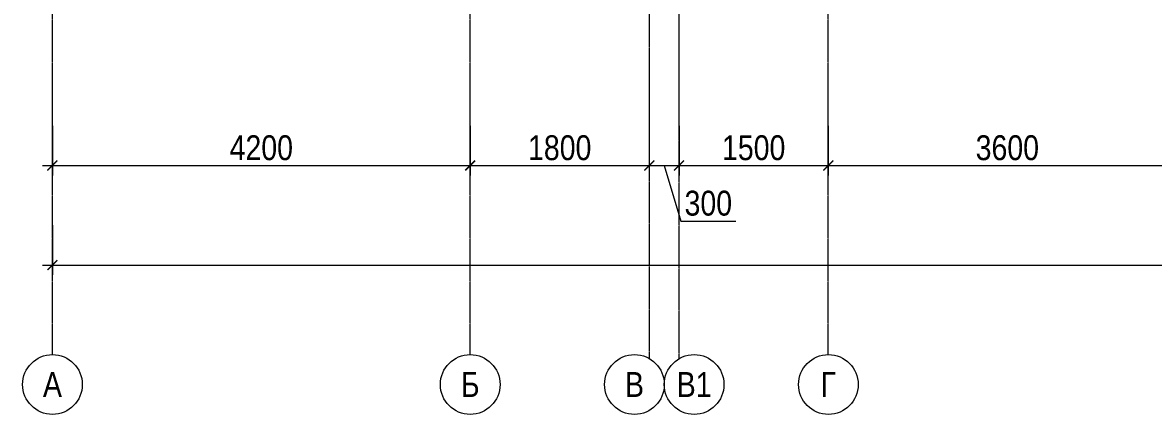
# Model space of a CAD drawing. Header units: millimetres. Extents: x -24360 to 609566, y -391049 to 148426.
# Drawn here: x 193729 to 205097, y -4859 to -924 of the extents above; entities that cross this region are included whole.
import ezdxf
from ezdxf.enums import TextEntityAlignment as Align

# ---------------------------------------------------------------- set-up
doc = ezdxf.new("R2010")
doc.units = ezdxf.units.MM
doc.linetypes.add('CENTER2', pattern=[28.575, 19.05, -3.175, 3.175, -3.175])
doc.layers.get('Defpoints').update_dxf_attribs({"color": 140})
doc.layers.add('АР_Оси_РД_100', color=7, linetype='Continuous', lineweight=0, true_color=0x525252)
doc.layers.add('АР_Оси_РД_размер', color=8, linetype='Continuous', lineweight=0)
doc.styles.add('style1', font='ARIALN.TTF')
doc.styles.add('ккк', font='isocpeur.ttf', dxfattribs={"width": 0.85, "oblique": 15})
doc.dimstyles.new('Dim100_ареал', dxfattribs={"dimscale": 100, "dimtxt": 2.5, "dimasz": 1, "dimexe": 1, "dimexo": 1, "dimgap": 0.5, "dimtad": 1, "dimzin": 12, "dimdsep": 46, "dimtxsty": 'style1', "dimblk": 'ARCHTICK', "dimcen": 1, "dimdle": 1, "dimclrd": 256, "dimclre": 256, "dimaunit": 1, "dimadec": 0, "dimazin": 3, "dimtfac": 1, "dimtmove": 1, "dimatfit": 3, "dimldrblk": 'OPEN30', "dimfxl": 4, "dimfxlon": 1, "dimtolj": 1, "dimtzin": 0, "dimlwd": 9, "dimlwe": 9, "dimarcsym": 0})

# ---------------------------------------------------------------- blocks, each defined once
blk = doc.blocks.new('_ArchTick')
at = {"color": 0, "linetype": 'ByBlock', "const_width": 0.15}
blk.add_lwpolyline([(-0.5, -0.5), (0.5, 0.5)], dxfattribs=at)
blk = doc.blocks.new('*D306')
at = {"layer": 'Defpoints', "color": 0, "lineweight": 15, "transparency": 16777216}
for p in [(194029, -1359), (198229, -1359), (198229, -2359)]:
    blk.add_point(p, dxfattribs=at)
at = {"layer": 'АР_Оси_РД_размер', "lineweight": 9, "transparency": 16777216}
for p, q in [((194029, -1959), (194029, -2459)), ((198229, -1959), (198229, -2459)), ((193929, -2359), (198329, -2359))]:
    blk.add_line(p, q, dxfattribs=at)
at = {"layer": 'АР_Оси_РД_размер', "lineweight": 9, "transparency": 16777216, "xscale": 100, "yscale": 100, "zscale": 100, "rotation": 180}
blk.add_blockref('_ArchTick', (194029, -2359), dxfattribs=at)
at = {"layer": 'АР_Оси_РД_размер', "lineweight": 9, "transparency": 16777216, "xscale": 100, "yscale": 100, "zscale": 100}
blk.add_blockref('_ArchTick', (198229, -2359), dxfattribs=at)
at = {"layer": 'АР_Оси_РД_размер', "color": 0, "transparency": 16777216, "insert": (196129, -2182), "char_height": 250, "attachment_point": 5, "style": 'style1'}
blk.add_mtext('\\A1;4200', dxfattribs=at)
blk = doc.blocks.new('_Open30')
at = {"color": 0, "linetype": 'ByBlock', "lineweight": -2}
for p, q in [((-1, 0.27), (0, 0)), ((0, 0), (-1, -0.27)), ((0, 0), (-1, 0))]:
    blk.add_line(p, q, dxfattribs=at)
blk = doc.blocks.new('A-iden')
at = {"linetype": 'Continuous', "lineweight": 5}
blk.add_circle((0, -4), 3, dxfattribs=at)
at = {"color": 0, "linetype": 'Continuous', "lineweight": 20, "style": 'ккк', "width": 0.85}
blk.add_attdef('ID', text='', height=4, dxfattribs=at).set_placement((0.31, -3.85), align=Align.MIDDLE_CENTER)
blk = doc.blocks.new('*D285')
at = {"layer": 'Defpoints', "color": 0, "lineweight": 15, "transparency": 16777216}
for p in [(198229, -1359), (200029, -1359), (200029, -2359)]:
    blk.add_point(p, dxfattribs=at)
at = {"layer": 'АР_Оси_РД_размер', "lineweight": 9, "transparency": 16777216}
for p, q in [((198229, -1959), (198229, -2459)), ((200029, -1959), (200029, -2459)), ((198129, -2359), (200129, -2359))]:
    blk.add_line(p, q, dxfattribs=at)
at = {"layer": 'АР_Оси_РД_размер', "lineweight": 9, "transparency": 16777216, "xscale": 100, "yscale": 100, "zscale": 100, "rotation": 180}
blk.add_blockref('_ArchTick', (198229, -2359), dxfattribs=at)
at = {"layer": 'АР_Оси_РД_размер', "lineweight": 9, "transparency": 16777216, "xscale": 100, "yscale": 100, "zscale": 100}
blk.add_blockref('_ArchTick', (200029, -2359), dxfattribs=at)
at = {"layer": 'АР_Оси_РД_размер', "color": 0, "transparency": 16777216, "insert": (199129, -2182), "char_height": 250, "attachment_point": 5, "style": 'style1'}
blk.add_mtext('\\A1;1800', dxfattribs=at)
blk = doc.blocks.new('*D286')
at = {"layer": 'Defpoints', "color": 0, "lineweight": 15, "transparency": 16777216}
for p in [(200029, -1359), (200329, -1359), (200329, -2359)]:
    blk.add_point(p, dxfattribs=at)
at = {"layer": 'АР_Оси_РД_размер', "lineweight": 9, "transparency": 16777216}
for p, q in [((200029, -1959), (200029, -2459)), ((200329, -1959), (200329, -2459)), ((199929, -2359), (200429, -2359)), ((200179, -2359), (200347, -2917)), ((200347, -2917), (200899, -2917))]:
    blk.add_line(p, q, dxfattribs=at)
at = {"layer": 'АР_Оси_РД_размер', "lineweight": 9, "transparency": 16777216, "xscale": 100, "yscale": 100, "zscale": 100, "rotation": 180}
blk.add_blockref('_ArchTick', (200029, -2359), dxfattribs=at)
at = {"layer": 'АР_Оси_РД_размер', "lineweight": 9, "transparency": 16777216, "xscale": 100, "yscale": 100, "zscale": 100}
blk.add_blockref('_ArchTick', (200329, -2359), dxfattribs=at)
at = {"layer": 'АР_Оси_РД_размер', "color": 0, "transparency": 16777216, "insert": (200623, -2739), "char_height": 250, "attachment_point": 5, "style": 'style1'}
blk.add_mtext('\\A1;300', dxfattribs=at)
blk = doc.blocks.new('*D287')
at = {"layer": 'Defpoints', "color": 0, "lineweight": 15, "transparency": 16777216}
for p in [(200329, -1359), (201829, -1359), (201829, -2359)]:
    blk.add_point(p, dxfattribs=at)
at = {"layer": 'АР_Оси_РД_размер', "lineweight": 9, "transparency": 16777216}
for p, q in [((200329, -1959), (200329, -2459)), ((201829, -1959), (201829, -2459)), ((200229, -2359), (201929, -2359))]:
    blk.add_line(p, q, dxfattribs=at)
at = {"layer": 'АР_Оси_РД_размер', "lineweight": 9, "transparency": 16777216, "xscale": 100, "yscale": 100, "zscale": 100, "rotation": 180}
blk.add_blockref('_ArchTick', (200329, -2359), dxfattribs=at)
at = {"layer": 'АР_Оси_РД_размер', "lineweight": 9, "transparency": 16777216, "xscale": 100, "yscale": 100, "zscale": 100}
blk.add_blockref('_ArchTick', (201829, -2359), dxfattribs=at)
at = {"layer": 'АР_Оси_РД_размер', "color": 0, "transparency": 16777216, "insert": (201079, -2182), "char_height": 250, "attachment_point": 5, "style": 'style1'}
blk.add_mtext('\\A1;1500', dxfattribs=at)
blk = doc.blocks.new('*D288')
at = {"layer": 'Defpoints', "color": 0, "lineweight": 15, "transparency": 16777216}
for p in [(201829, -1359), (205429, -1359), (205429, -2359)]:
    blk.add_point(p, dxfattribs=at)
at = {"layer": 'АР_Оси_РД_размер', "lineweight": 9, "transparency": 16777216}
for p, q in [((201829, -1959), (201829, -2459)), ((205429, -1959), (205429, -2459)), ((201729, -2359), (205529, -2359))]:
    blk.add_line(p, q, dxfattribs=at)
at = {"layer": 'АР_Оси_РД_размер', "lineweight": 9, "transparency": 16777216, "xscale": 100, "yscale": 100, "zscale": 100, "rotation": 180}
blk.add_blockref('_ArchTick', (201829, -2359), dxfattribs=at)
at = {"layer": 'АР_Оси_РД_размер', "lineweight": 9, "transparency": 16777216, "xscale": 100, "yscale": 100, "zscale": 100}
blk.add_blockref('_ArchTick', (205429, -2359), dxfattribs=at)
at = {"layer": 'АР_Оси_РД_размер', "color": 0, "transparency": 16777216, "insert": (203629, -2182), "char_height": 250, "attachment_point": 5, "style": 'style1'}
blk.add_mtext('\\A1;3600', dxfattribs=at)
blk = doc.blocks.new('*D305')
at = {"layer": 'Defpoints', "color": 0, "lineweight": 15, "transparency": 16777216}
for p in [(194029, -1359), (221629, -1359), (221629, -3359)]:
    blk.add_point(p, dxfattribs=at)
at = {"layer": 'АР_Оси_РД_размер', "lineweight": 9, "transparency": 16777216}
for p, q in [((194029, -2959), (194029, -3459)), ((221629, -2959), (221629, -3459)), ((193929, -3359), (221729, -3359))]:
    blk.add_line(p, q, dxfattribs=at)
at = {"layer": 'АР_Оси_РД_размер', "lineweight": 9, "transparency": 16777216, "xscale": 100, "yscale": 100, "zscale": 100, "rotation": 180}
blk.add_blockref('_ArchTick', (194029, -3359), dxfattribs=at)
at = {"layer": 'АР_Оси_РД_размер', "lineweight": 9, "transparency": 16777216, "xscale": 100, "yscale": 100, "zscale": 100}
blk.add_blockref('_ArchTick', (221629, -3359), dxfattribs=at)
at = {"layer": 'АР_Оси_РД_размер', "color": 0, "transparency": 16777216, "insert": (207829, -3182), "char_height": 250, "attachment_point": 5, "style": 'style1'}
blk.add_mtext('\\A1;27600', dxfattribs=at)

msp = doc.modelspace()

# ---------------------------------------------------------------- linework, layer by layer
at = {"layer": 'АР_Оси_РД_100', "linetype": 'CENTER2'}
for p, q in [((194029.4, -4259.177), (194029.4, 30254.189)), ((198229.4, -4259.177), (198229.4, 28854.189))]:
    msp.add_line(p, q, dxfattribs=at)
for points in [[(201829.4, -4259.177), (201829.4, 30354.189)], [(200029.4, 28854.189), (200029.4, -4298.736)], [(200329.4, -4300.007), (200329.4, 28854.189)]]:
    msp.add_lwpolyline(points, dxfattribs=at)

# ---------------------------------------------------------------- block references
at = {"layer": 'АР_Оси_РД_100', "color": 0}
ref = msp.add_blockref('A-iden', (194029.4, -4159.176), dxfattribs=dict(at, xscale=100, yscale=100, zscale=100))
ref.add_attrib('ID', 'А', dxfattribs={"layer": '0', "linetype": 'Continuous', "height": 250, "style": 'style1'}).set_placement((194029.4, -4559.176), align=Align.MIDDLE)
ref = msp.add_blockref('A-iden', (198229.4, -4159.176), dxfattribs=dict(at, xscale=100, yscale=100, zscale=100))
ref.add_attrib('ID', 'Б', dxfattribs={"layer": '0', "linetype": 'Continuous', "height": 250, "style": 'style1'}).set_placement((198229.4, -4559.176), align=Align.MIDDLE)
ref = msp.add_blockref('A-iden', (199880.501, -4159.176), dxfattribs=dict(at, xscale=100, yscale=100, zscale=100))
ref.add_attrib('ID', 'В', dxfattribs={"layer": '0', "linetype": 'Continuous', "height": 250, "style": 'style1'}).set_placement((199880.501, -4559.176), align=Align.MIDDLE)
ref = msp.add_blockref('A-iden', (200480.501, -4159.176), dxfattribs=dict(at, xscale=100, yscale=100, zscale=100))
ref.add_attrib('ID', 'В1', dxfattribs={"layer": '0', "linetype": 'Continuous', "height": 250, "style": 'style1'}).set_placement((200480.501, -4559.176), align=Align.MIDDLE)
ref = msp.add_blockref('A-iden', (201830.134, -4159.176), dxfattribs=dict(at, xscale=100, yscale=100, zscale=100))
ref.add_attrib('ID', 'Г', dxfattribs={"layer": '0', "linetype": 'Continuous', "height": 250, "style": 'style1'}).set_placement((201830.134, -4559.176), align=Align.MIDDLE)

# ---------------------------------------------------------------- dimensions: what is measured, and where the dimension line sits
at = {"layer": 'АР_Оси_РД_размер'}
for base, p1, p2, picture, middle in [((198229.4, -2359.177), (194029.4, -1359.177), (198229.4, -1359.177), '*D306', (196129.4, -2181.534)), ((221629.4, -3359.177), (194029.4, -1359.177), (221629.4, -1359.177), '*D305', (207829.4, -3181.534)), ((200029.4, -2359.177), (198229.4, -1359.177), (200029.4, -1359.177), '*D285', (199129.4, -2181.534)), ((200329.4, -2359.177), (200029.4, -1359.177), (200329.4, -1359.177), '*D286', (200396.779, -2739.463)), ((201829.4, -2359.177), (200329.4, -1359.177), (201829.4, -1359.177), '*D287', (201079.4, -2181.534)), ((205429.4, -2359.177), (201829.4, -1359.177), (205429.4, -1359.177), '*D288', (203629.4, -2181.534))]:
    dim = msp.add_linear_dim(base=base, p1=p1, p2=p2, dimstyle='Dim100_ареал', dxfattribs=at)
    dim.commit()
    dim.dimension.update_dxf_attribs({"geometry": picture, "text_midpoint": middle})

doc.saveas('drawing.dxf')
